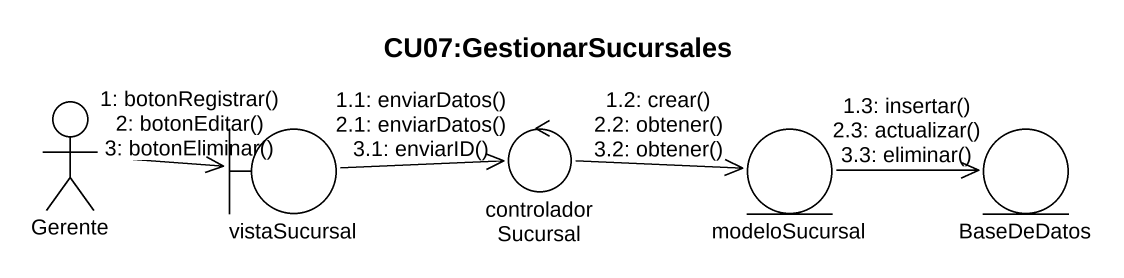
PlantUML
@startuml
title CU07:GestionarSucursales
actor Gerente
boundary vistaSucursal
control controladorSucursal
entity modeloSucursal
entity BaseDeDatos
Gerente -right-> vistaSucursal : 1: botonRegistrar()\n2: botonEditar()\n3: botonEliminar()
vistaSucursal -right-> controladorSucursal : 1.1: enviarDatos()\n2.1: enviarDatos()\n3.1: enviarID()
controladorSucursal -right-> modeloSucursal : 1.2: crear()\n2.2: obtener()\n3.2: obtener()
modeloSucursal -right-> BaseDeDatos : 1.3: insertar()\n2.3: actualizar()\n3.3: eliminar()
@enduml
